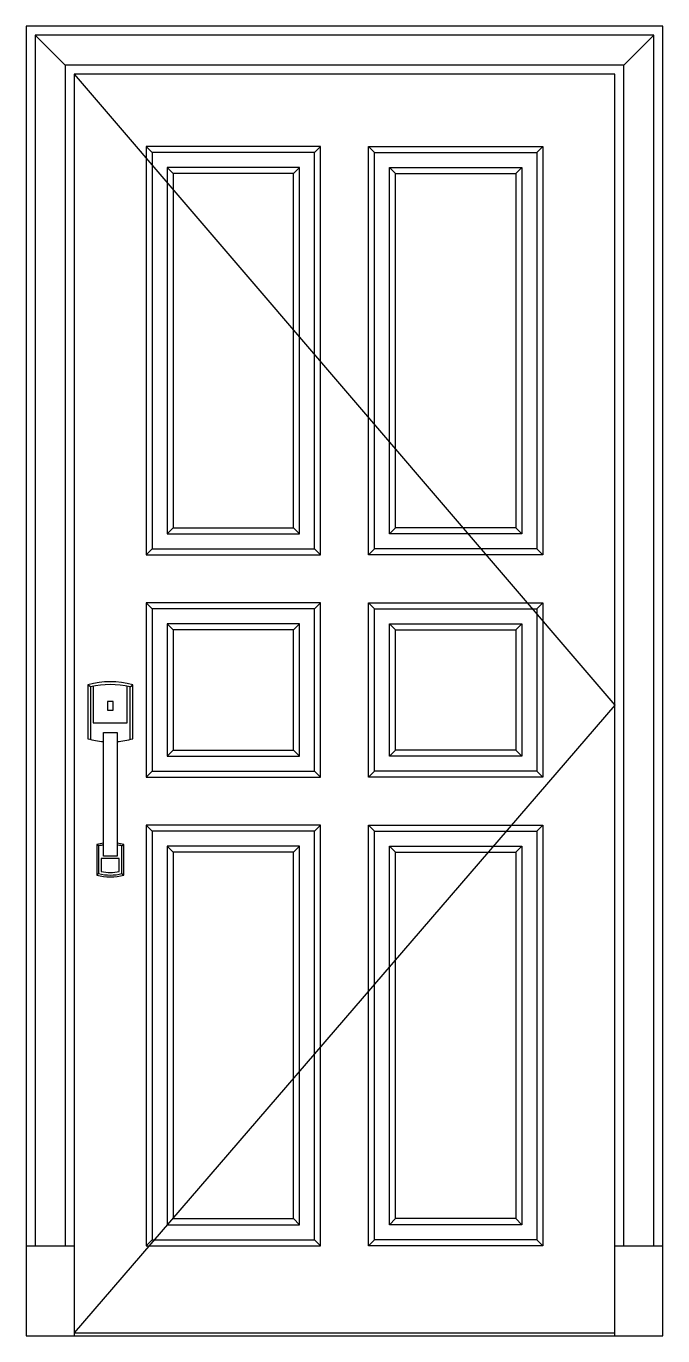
# Model space of a CAD drawing. Header units: metres. Extents: x -2261 to -1201, y 19 to 2199.
import ezdxf

# ---------------------------------------------------------------- set-up
doc = ezdxf.new("R2010")
doc.units = ezdxf.units.M
for name, color, linetype in [('2', 2, 'Continuous'), ('3', 3, 'Continuous'), ('4', 4, 'Continuous'), ('7', 7, 'Continuous')]:
    doc.layers.add(name, color=color, linetype=linetype)

msp = doc.modelspace()

# ---------------------------------------------------------------- linework, layer by layer
at = {"layer": '2'}
msp.add_line((-2261.06, 18.61), (-1201.06, 18.61), dxfattribs=at)
at = {"layer": '3'}
for p, q in [((-2196.06, 2133.61), (-2246.06, 2183.61)), ((-1266.06, 2133.61), (-1216.06, 2183.61)), ((-2051.06, 1988.5), (-2061.06, 1998.5)), ((-1781.06, 1988.5), (-1771.06, 1998.5)), ((-1681.06, 1988.5), (-1691.06, 1998.5)), ((-1411.06, 1988.5), (-1401.06, 1998.5)), ((-2016.06, 1953.5), (-2026.06, 1963.5)), ((-1816.06, 1953.5), (-1806.06, 1963.5)), ((-1646.06, 1953.5), (-1656.06, 1963.5)), ((-1446.06, 1953.5), (-1436.06, 1963.5)), ((-2016.06, 1363.48), (-2026.06, 1353.48)), ((-1806.06, 1353.48), (-1816.06, 1363.48)), ((-1656.06, 1353.48), (-1646.06, 1363.48)), ((-1446.06, 1363.48), (-1436.06, 1353.48)), ((-2051.06, 1328.48), (-2061.06, 1318.48)), ((-1781.06, 1328.48), (-1771.06, 1318.48)), ((-1681.06, 1328.48), (-1691.06, 1318.48)), ((-1411.06, 1328.48), (-1401.06, 1318.48)), ((-2051.06, 1228.78), (-2061.06, 1238.78)), ((-1781.06, 1228.78), (-1771.06, 1238.78)), ((-1681.06, 1228.78), (-1691.06, 1238.78)), ((-1411.06, 1228.78), (-1401.06, 1238.78)), ((-2016.06, 1193.78), (-2026.06, 1203.78)), ((-1816.06, 1193.78), (-1806.06, 1203.78)), ((-1646.06, 1193.78), (-1656.06, 1203.78)), ((-1446.06, 1193.78), (-1436.06, 1203.78)), ((-2153.86, 1098.64), (-2158.34, 1102.08)), ((-2088.17, 1098.64), (-2083.69, 1102.08)), ((-2016.06, 993.4), (-2026.06, 983.4)), ((-1806.06, 983.4), (-1816.06, 993.4)), ((-1656.06, 983.4), (-1646.06, 993.4)), ((-1446.06, 993.4), (-1436.06, 983.4)), ((-2051.06, 958.4), (-2061.06, 948.4)), ((-1781.06, 958.4), (-1771.06, 948.4)), ((-1681.06, 958.4), (-1691.06, 948.4)), ((-1411.06, 958.4), (-1401.06, 948.4)), ((-2051.06, 858.63), (-2061.06, 868.63)), ((-1781.06, 858.63), (-1771.06, 868.63)), ((-1681.06, 858.63), (-1691.06, 868.63)), ((-1411.06, 858.63), (-1401.06, 868.63)), ((-2140.43, 834.1), (-2143.41, 836.4)), ((-2101.61, 834.1), (-2098.62, 836.4)), ((-2016.06, 823.63), (-2026.06, 833.63)), ((-1816.06, 823.63), (-1806.06, 833.63)), ((-1646.06, 823.63), (-1656.06, 833.63)), ((-1446.06, 823.63), (-1436.06, 833.63)), ((-2140.43, 787.93), (-2143.41, 785.63)), ((-2101.61, 787.93), (-2098.62, 785.63)), ((-2016.06, 213.61), (-2026.06, 203.61)), ((-1806.06, 203.61), (-1816.06, 213.61)), ((-1656.06, 203.61), (-1646.06, 213.61)), ((-1446.06, 213.61), (-1436.06, 203.61)), ((-2051.06, 178.61), (-2061.06, 168.61)), ((-1781.06, 178.61), (-1771.06, 168.61)), ((-1681.06, 178.61), (-1691.06, 168.61)), ((-1411.06, 178.61), (-1401.06, 168.61)), ((-2181.06, 23.61), (-1281.06, 23.61))]:
    msp.add_line(p, q, dxfattribs=at)
for points in [[(-1216.06, 168.61), (-1216.06, 2183.61), (-2246.06, 2183.61), (-2246.06, 168.61)], [(-1266.06, 168.61), (-1266.06, 2133.61), (-2196.06, 2133.61), (-2196.06, 168.61)], [(-2181.06, 2118.61), (-1281.06, 1068.61), (-2181.06, 23.61)], [(-2149.38, 1099.69), (-2149.38, 1038.98), (-2092.65, 1038.98), (-2092.65, 1099.69)]]:
    msp.add_lwpolyline(points, dxfattribs=at)
for points in [[(-2051.06, 1328.48), (-1781.06, 1328.48), (-1781.06, 1988.5), (-2051.06, 1988.5)], [(-1411.06, 1328.48), (-1681.06, 1328.48), (-1681.06, 1988.5), (-1411.06, 1988.5)], [(-2026.06, 1353.48), (-1806.06, 1353.48), (-1806.06, 1963.5), (-2026.06, 1963.5)], [(-1436.06, 1353.48), (-1656.06, 1353.48), (-1656.06, 1963.5), (-1436.06, 1963.5)], [(-2051.06, 958.4), (-1781.06, 958.4), (-1781.06, 1228.78), (-2051.06, 1228.78)], [(-1411.06, 958.4), (-1681.06, 958.4), (-1681.06, 1228.78), (-1411.06, 1228.78)], [(-2026.06, 983.4), (-1806.06, 983.4), (-1806.06, 1203.78), (-2026.06, 1203.78)], [(-1436.06, 983.4), (-1656.06, 983.4), (-1656.06, 1203.78), (-1436.06, 1203.78)], [(-2051.06, 178.61), (-1781.06, 178.61), (-1781.06, 858.63), (-2051.06, 858.63)], [(-1411.06, 178.61), (-1681.06, 178.61), (-1681.06, 858.63), (-1411.06, 858.63)], [(-2026.06, 203.61), (-1806.06, 203.61), (-1806.06, 833.63), (-2026.06, 833.63)], [(-1436.06, 203.61), (-1656.06, 203.61), (-1656.06, 833.63), (-1436.06, 833.63)]]:
    msp.add_lwpolyline(points, close=True, dxfattribs=at)
for points in [[(-2088.17, 1011.33), (-2088.17, 1098.64, 0.12), (-2153.86, 1098.64), (-2153.86, 1011.33)], [(-2132.21, 835.7, 0.03), (-2140.43, 834.1), (-2140.43, 787.93, 0.12), (-2101.61, 787.93), (-2101.61, 834.1, 0.03), (-2109.82, 835.7)]]:
    msp.add_lwpolyline(points, format="xyb", dxfattribs=at)
msp.add_lwpolyline([(-2106.09, 813.26), (-2135.95, 813.26), (-2135.95, 791.51, 0.1), (-2106.09, 791.51), (-2106.09, 813.26)], format="xyb", close=True, dxfattribs=at)
at = {"layer": '4'}
msp.add_lwpolyline([(-1201.06, 18.61), (-1201.06, 2198.61), (-2261.06, 2198.61), (-2261.06, 18.61)], dxfattribs=at)
at = {"layer": '7'}
for p, q in [((-2261.06, 168.61), (-2181.06, 168.61)), ((-1281.06, 168.61), (-1201.06, 168.61))]:
    msp.add_line(p, q, dxfattribs=at)
msp.add_lwpolyline([(-1281.06, 18.61), (-1281.06, 2118.61), (-2181.06, 2118.61), (-2181.06, 18.61)], dxfattribs=at)
for points in [[(-2061.06, 1318.48), (-1771.06, 1318.48), (-1771.06, 1998.5), (-2061.06, 1998.5)], [(-1401.06, 1318.48), (-1691.06, 1318.48), (-1691.06, 1998.5), (-1401.06, 1998.5)], [(-2016.06, 1363.48), (-1816.06, 1363.48), (-1816.06, 1953.5), (-2016.06, 1953.5)], [(-1446.06, 1363.48), (-1646.06, 1363.48), (-1646.06, 1953.5), (-1446.06, 1953.5)], [(-2061.06, 948.4), (-1771.06, 948.4), (-1771.06, 1238.78), (-2061.06, 1238.78)], [(-1401.06, 948.4), (-1691.06, 948.4), (-1691.06, 1238.78), (-1401.06, 1238.78)], [(-2016.06, 993.4), (-1816.06, 993.4), (-1816.06, 1193.78), (-2016.06, 1193.78)], [(-1446.06, 993.4), (-1646.06, 993.4), (-1646.06, 1193.78), (-1446.06, 1193.78)], [(-2125.93, 1060.32), (-2116.1, 1060.32), (-2116.1, 1074.36), (-2125.93, 1074.36)], [(-2132.21, 816.8), (-2132.21, 1023.06), (-2109.82, 1023.06), (-2109.82, 816.8)], [(-2061.06, 168.61), (-1771.06, 168.61), (-1771.06, 868.63), (-2061.06, 868.63)], [(-1401.06, 168.61), (-1691.06, 168.61), (-1691.06, 868.63), (-1401.06, 868.63)], [(-2016.06, 213.61), (-1816.06, 213.61), (-1816.06, 823.63), (-2016.06, 823.63)], [(-1446.06, 213.61), (-1646.06, 213.61), (-1646.06, 823.63), (-1446.06, 823.63)]]:
    msp.add_lwpolyline(points, close=True, dxfattribs=at)
for points in [[(-2109.82, 1007.83, 0.05), (-2083.69, 1012.5), (-2083.69, 1102.08, 0.14), (-2158.34, 1102.08), (-2158.34, 1012.5, 0.05), (-2132.21, 1007.83, 0.05)], [(-2132.21, 838.72, 0.03), (-2143.41, 836.4), (-2143.41, 785.63, 0.14), (-2098.62, 785.63), (-2098.62, 836.4, 0.03), (-2109.82, 838.72)]]:
    msp.add_lwpolyline(points, format="xyb", dxfattribs=at)

doc.saveas('drawing.dxf')
